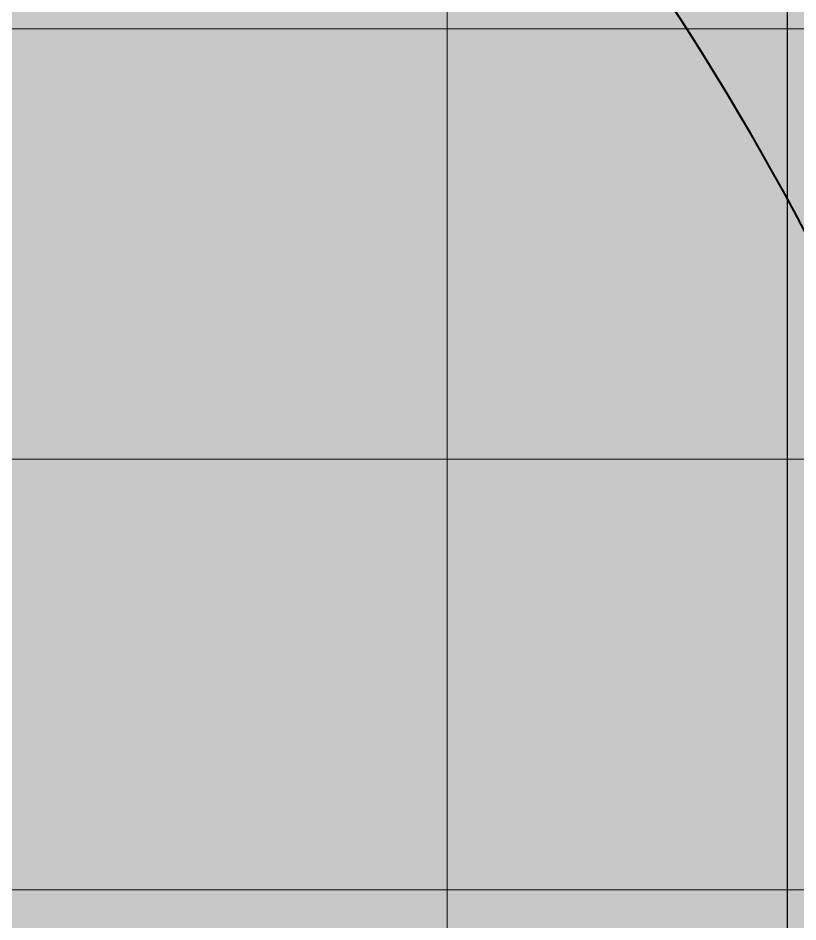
# Model space of a CAD drawing. Header units: millimetres. Extents: x -20671 to 76988, y -14746 to 75470.
# Drawn here: x 6007 to 9630, y 3851 to 8050 of the extents above; entities that cross this region are included whole.
import ezdxf
from ezdxf.enums import TextEntityAlignment as Align

# ---------------------------------------------------------------- set-up
doc = ezdxf.new("R2010")
doc.units = ezdxf.units.MM
doc.set_wipeout_variables(frame=1)
doc.layers.add('PDF_Geometry', color=7, linetype='Continuous', true_color=0xadadad)
doc.layers.add('Техника LTM 1160-5.2', color=250, linetype='Continuous')
doc.styles.add('arial', font='arial.ttf')
doc.styles.get("Standard").update_dxf_attribs({"font": ''})
doc.styles.get('Standard').set_extended_font_data('Mipgost')

# ---------------------------------------------------------------- blocks, each defined once
blk = doc.blocks.new('LTM 1160-5.2-20230911.15171')
at = {"color": 0, "linetype": 'ByBlock', "lineweight": -2, "ltscale": 30, "transparency": 16777216}
blk.add_wipeout([(-400, 378.5), (-400, 912.7), (-12100, 912.7), (-12100, 378.5)], dxfattribs=at)
blk = doc.blocks.new('LTM 1160-5.2-20230911.152407')
at = {"color": 0, "linetype": 'ByBlock', "lineweight": -2, "ltscale": 30, "transparency": 16777216}
blk.add_wipeout([(-11644, -941.4), (-11644, -357.4), (-99, -357.4), (-99, -941.4)], dxfattribs=at)
blk = doc.blocks.new('*U99')
at = {"color": 0, "linetype": 'ByBlock', "lineweight": -2, "ltscale": 30, "transparency": 16777216, "rotation": 54.52844826531938}
blk.add_blockref('LTM 1160-5.2-20230911.15171', (6651.9, 13735.6), dxfattribs=at)
at = {"layer": 'Defpoints', "color": 251, "linetype": 'ByBlock', "lineweight": -2, "ltscale": 30, "transparency": 16777216}
for tag, p, rotation in [('00', (13407.1, 23701.4), 54.5284), ('20', (15910.3, 21042.5), 34.5284), ('40', (17409.7, 17756.6), 14.5284)]:
    blk.add_attdef(tag, p, '', height=150, rotation=rotation, dxfattribs=at)
at = {"color": 0, "linetype": 'ByBlock', "lineweight": -2, "ltscale": 30, "transparency": 16777216, "rotation": 54.52844826531938}
blk.add_blockref('LTM 1160-5.2-20230911.152407', (5333.1, 14115.3), dxfattribs=at)
at = {"layer": 'Defpoints', "color": 250, "linetype": 'ByBlock', "lineweight": -2, "transparency": 16777216, "style": 'arial', "width": 0.75}
blk.add_attdef('МАРКА', text='', height=250, rotation=54.5284, dxfattribs=at).set_placement((4917.5, 12271.7), align=Align.MIDDLE_CENTER)

msp = doc.modelspace()

# ---------------------------------------------------------------- hatches: boundary and pattern name
at = {"lineweight": 35, "true_color": 0xfff1c8, "transparency": 33554687}
h = msp.add_hatch(color=254, dxfattribs=at)
h.dxf.hatch_style = 1
h.paths.add_polyline_path([(76987.8, -3683.6), (-20670.6, -3683.6), (-20670.6, 75469.9), (76987.8, 75469.9)])

# ---------------------------------------------------------------- linework, layer by layer
at = {"layer": 'Defpoints', "color": 251, "linetype": 'ByBlock', "lineweight": -2, "transparency": 16777216}
msp.add_lwpolyline([(-5500.5, -1297.6), (9582.5, -1297.6), (9582.5, 18813.1), (-5500.5, 18813.1)], close=True, dxfattribs=at)
at = {"layer": 'PDF_Geometry', "lineweight": 9, "transparency": 16777216}
for points in [[(8000.3, 0), (8000.3, 67998.2)], [(62000, 8000), (0, 8000)], [(62000, 6000), (0, 6000)], [(62000, 4000), (0, 4000)]]:
    msp.add_lwpolyline(points, dxfattribs=at)
at = {"layer": 'PDF_Geometry', "color": 250, "lineweight": 40, "transparency": 16777216}
for centre, radius, start, end in [((-1919.9, 937.5), 39999.5, 3.62509, 77.11446), ((-1919.8, 937.8), 26599.7, 12.98379, 78.24007), ((-1686.5, 1195.8), 21797, 5.77262, 77.58286), ((-1919.2, 938.2), 13099.4, 9.50877, 67.94085)]:
    msp.add_arc(centre, radius, start, end, dxfattribs=at)

# ---------------------------------------------------------------- next in the draw order: block references
at = {"layer": 'Техника LTM 1160-5.2'}
msp.add_blockref('*U99', (0, 200), dxfattribs=at)

doc.saveas('drawing.dxf')
